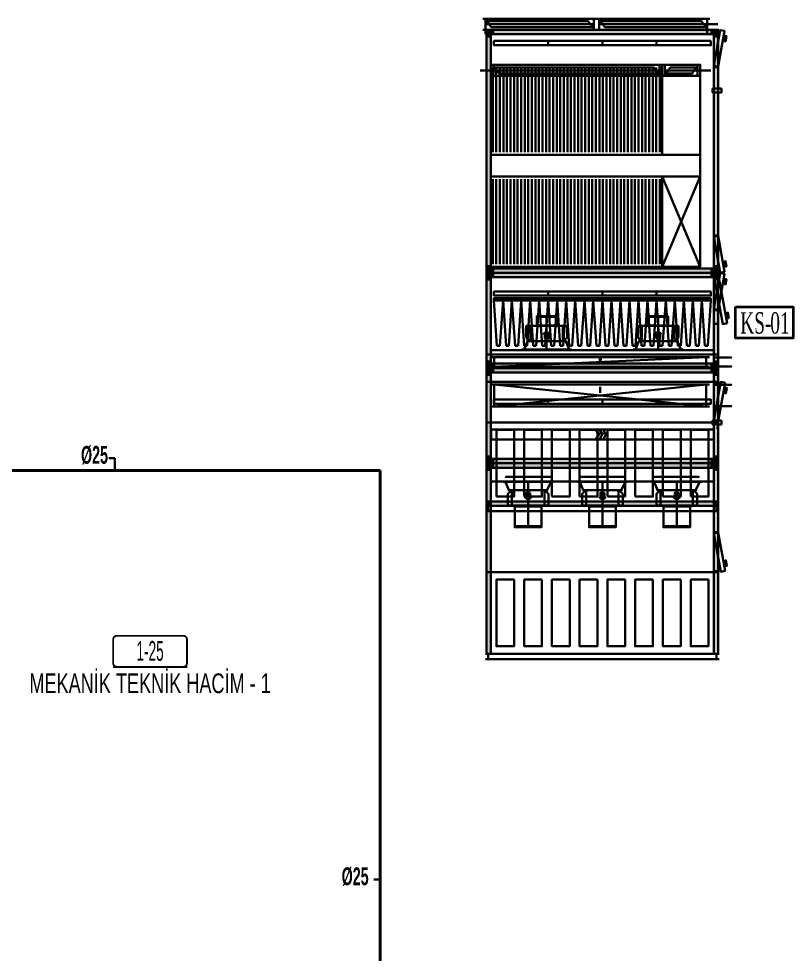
# Model space of a CAD drawing. Header units: centimetres. Extents: x 405464 to 563355, y 50011 to 66875.
# Drawn here: x 458953 to 459825, y 55465 to 56518 of the extents above; entities that cross this region are included whole.
import ezdxf
from ezdxf.enums import TextEntityAlignment as Align

# ---------------------------------------------------------------- set-up
doc = ezdxf.new("R2010")
doc.units = ezdxf.units.CM
for name, color, linetype in [('-M-MAHAL-DEBILER', 7, 'Continuous'), ('-M-MAHAL-ETIKET-NOT', 7, 'Continuous'), ('-M-MAHAL-ETIKET-NOTM', 7, 'Continuous'), ('-M-MAHAL-ETK-', 7, 'Continuous'), ('-M-MAHAL-HAVA-DEGISIM', 7, 'Continuous'), ('-M-MAHAL-NO', 7, 'Continuous'), ('-M-MAHAL-NOM', 7, 'Continuous')]:
    doc.layers.add(name, color=color, linetype=linetype)
for name, color, linetype, lineweight in [('0-KRCN-HVL-SANTRAL', 11, 'Continuous', 30), ('0-KRCN-HVL-YAZI', 7, 'Continuous', 30), ('0-KRCN-SHT YUMUŞAK SU ÇAP', 201, 'Continuous', 30), ('0-KRCN-SHT-PROSES-BORU', 1, '0-Y_LINE', 40), ('0-KRCN-YAZI-CİHAZ', 121, 'Continuous', 35)]:
    doc.layers.add(name, color=color, linetype=linetype, lineweight=lineweight)
doc.styles.add('-M-ISSO-TEXT-TTF', font='ARIALN.TTF')
doc.styles.add('-M-MHLETK-NOT', font='romans.shx', dxfattribs={"width": 0.7})
doc.styles.add('-M-MHLETK-TEXT', font='ARIALN.TTF', dxfattribs={"width": 0.7})
doc.styles.add('BORU', font='AGENCYR.TTF')
doc.styles.add('CAP', font='ARIALNB.TTF')
doc.styles.add('YAZI', font='times.ttf')
doc.linetypes.add('0-Y_LINE', pattern='A,100,-0.5,["Y",BORU,S=9,R=0,X=0,Y=-4.5],-5', length=105.5)

# ---------------------------------------------------------------- blocks, each defined once
blk = doc.blocks.new('M-MHLETK-YNG')
at = {"layer": '-M-MAHAL-ETIKET-NOT', "color": 3}
for tag, height, style, width, flags, p in [('ALAN', 0.04, '-M-MHLETK-NOT', 0.5, 9, (-2.581, 1.562)), ('KIS', 0.04, '-M-MHLETK-NOT', 0.5, 9, (-2.59, 1.616)), ('RH', 0.04, '-M-MHLETK-NOT', 0.5, 9, (-2.39, 1.616)), ('MAH-ADI', 1.111, '-M-ISSO-TEXT-TTF', 0.8, 8, (0, -0.931))]:
    blk.add_attdef(tag, text='', height=height, dxfattribs=dict(at, style=style, width=width, flags=flags)).set_placement(p, align=Align.MIDDLE_CENTER)
at = {"layer": '-M-MAHAL-ETIKET-NOT', "color": 3, "style": '-M-MHLETK-NOT', "width": 0.5, "flags": 9}
for tag, p, height in [('KLKTR', (-2.617, 1.425), 0.04), ('HL', (-2.616, 1.493), 0.0286), ('RDY-BOY1', (-2.614, 1.37), 0.0286), ('RDY-BOY2', (-2.614, 1.32), 0.0286), ('RDY-BOY3', (-2.614, 1.27), 0.0286), ('RDY-BOY4', (-2.614, 1.22), 0.0286), ('KON-BOY1', (-2.614, 1.14), 0.0286), ('KON-BOY2', (-2.614, 1.09), 0.0286), ('KON-BOY3', (-2.614, 1.04), 0.0286), ('HLA', (-2.521, 1.493), 0.0286), ('RDY-TIP1', (-2.5, 1.37), 0.0286), ('RDY-TIP2', (-2.5, 1.32), 0.0286), ('RDY-TIP3', (-2.5, 1.27), 0.0286), ('RDY-TIP4', (-2.5, 1.22), 0.0286), ('KON-TIP1', (-2.5, 1.14), 0.0286), ('KON-TIP2', (-2.5, 1.09), 0.0286), ('KON-TIP3', (-2.5, 1.04), 0.0286), ('VRV-TIP1', (-2.614, 0.759), 0.0286), ('VRV-TIP2', (-2.614, 0.709), 0.0286), ('FCU-TIP1', (-2.614, 0.96), 0.0286), ('FCU-TIP2', (-2.614, 0.91), 0.0286), ('FCU-TIP3', (-2.614, 0.86), 0.0286), ('VRV-ADET1', (-2.524, 0.759), 0.0286), ('VRV-ADET2', (-2.524, 0.709), 0.0286), ('FCU-ADET1', (-2.524, 0.96), 0.0286), ('FCU-ADET2', (-2.524, 0.91), 0.0286), ('FCU-ADET3', (-2.524, 0.86), 0.0286)]:
    blk.add_attdef(tag, p, '', height=height, dxfattribs=at)
at = {"layer": '-M-MAHAL-ETIKET-NOTM', "color": 3, "style": '-M-ISSO-TEXT-TTF', "width": 0.8, "flags": 8}
blk.add_attdef('MAH-ADI2', text='', height=1.111, dxfattribs=at).set_placement((0, -2.549), align=Align.MIDDLE_CENTER)
at = {"layer": '-M-MAHAL-HAVA-DEGISIM', "style": '-M-MHLETK-NOT', "width": 0.5, "flags": 8}
for tag, p in [('HAVADEG', (0, 3.611)), ('HAVA', (0, 2.399))]:
    blk.add_attdef(tag, text='', height=0.6, dxfattribs=at).set_placement(p, align=Align.MIDDLE_CENTER)
blk.add_wipeout([(-2.078, 1.735), (2.078, 1.735), (2.078, 0), (-2.078, 0)]).dxf.layer = '-M-MAHAL-ETK-'
at = {"layer": '-M-MAHAL-ETK-', "color": 0}
for p, q in [((-2.078, 0), (2.078, 0)), ((-1.161, 0), (-1.161, 0))]:
    blk.add_line(p, q, dxfattribs=at)
blk.add_lwpolyline([(-1.878, 1.735, 0.1, 0.1, 0), (1.878, 1.735, 0.1, 0.1, -0.414214), (2.078, 1.535, 0.1, 0.1, 0), (2.078, 0.2, 0.1, 0.1, -0.414214), (1.878, 0, 0.1, 0.1, 0), (-1.878, 0, 0.1, 0.1, -0.414214), (-2.078, 0.2, 0.1, 0.1, 0), (-2.078, 1.535, 0.1, 0.1, -0.414214)], format="xyseb", close=True, dxfattribs=at)
at = {"layer": '-M-MAHAL-DEBILER', "color": 4, "style": '-M-MHLETK-NOT', "width": 0.5, "flags": 8}
blk.add_attdef('DEBIS', text='', height=0.4, dxfattribs=at).set_placement((-2.173, 2.145), align=Align.MIDDLE_CENTER)
at = {"layer": '-M-MAHAL-DEBILER', "color": 191, "style": '-M-MHLETK-NOT', "width": 0.5, "flags": 8}
blk.add_attdef('DEBIR', text='', height=0.4, dxfattribs=at).set_placement((-1.613, 2.145), align=Align.MIDDLE_CENTER)
at = {"layer": '-M-MAHAL-DEBILER', "color": 31, "style": '-M-MHLETK-NOT', "width": 0.5, "flags": 8}
blk.add_attdef('DEBIF', text='', height=0.4, dxfattribs=at).set_placement((1.585, 2.145), align=Align.MIDDLE_CENTER)
at = {"layer": '-M-MAHAL-DEBILER', "color": 1, "style": '-M-MHLETK-NOT', "width": 0.5, "flags": 8}
blk.add_attdef('DEBIE', text='', height=0.4, dxfattribs=at).set_placement((2.32, 2.145), align=Align.MIDDLE_CENTER)
at = {"layer": '-M-MAHAL-ETIKET-NOT', "color": 3, "style": '-M-MHLETK-NOT', "width": 0.5, "flags": 9}
for tag, p in [('YUKSEKLIK', (-2.324, 1.562)), ('YAZ', (-2.178, 1.616))]:
    blk.add_attdef(tag, text='', height=0.04, dxfattribs=at).set_placement(p, align=Align.MIDDLE_CENTER)
for tag, p in [('RDY-ADET1', (-2.389, 1.37)), ('RDY-ADET2', (-2.389, 1.32)), ('RDY-ADET3', (-2.389, 1.27)), ('RDY-ADET4', (-2.389, 1.22)), ('KON-ADET1', (-2.389, 1.14)), ('KON-ADET2', (-2.389, 1.09)), ('KON-ADET3', (-2.389, 1.04)), ('RDY-ISI1', (-2.265, 1.37)), ('RDY-ISI2', (-2.265, 1.32)), ('RDY-ISI3', (-2.265, 1.27)), ('RDY-ISI4', (-2.265, 1.22)), ('KON-ISI1', (-2.265, 1.14)), ('KON-ISI2', (-2.265, 1.09)), ('KON-ISI3', (-2.265, 1.04)), ('AHU', (-2.225, 1.439)), ('SHG', (-2.225, 1.493)), ('LHG', (-2.132, 1.493)), ('RDY-BNP1', (-2.102, 1.37)), ('RDY-BNP2', (-2.102, 1.32)), ('RDY-BNP3', (-2.102, 1.27)), ('RDY-BNP4', (-2.102, 1.22)), ('KON-BNP1', (-2.102, 1.14)), ('KON-BNP2', (-2.102, 1.09)), ('KON-BNP3', (-2.102, 1.04)), ('HG', (-2.039, 1.493)), ('RDY-BNK1', (-1.964, 1.37)), ('RDY-BNK2', (-1.964, 1.32)), ('RDY-BNK3', (-1.964, 1.27)), ('RDY-BNK4', (-1.964, 1.22)), ('KON-BNK1', (-1.964, 1.14)), ('KON-BNK2', (-1.964, 1.09)), ('KON-BNK3', (-1.964, 1.04)), ('HGA', (-1.962, 1.493)), ('EF', (-1.962, 1.439)), ('VRV-KAP1', (-2.398, 0.759)), ('VRV-KAP2', (-2.398, 0.709)), ('FCU-KAP1', (-2.398, 0.96)), ('FCU-KAP2', (-2.398, 0.91)), ('FCU-KAP3', (-2.398, 0.86)), ('VRV-DUY1', (-2.272, 0.759)), ('VRV-DUY2', (-2.272, 0.709)), ('FCU-DUY1', (-2.272, 0.96)), ('FCU-DUY2', (-2.272, 0.91)), ('FCU-DUY3', (-2.272, 0.86)), ('VRV-SOG1', (-2.154, 0.759)), ('VRV-SOG2', (-2.154, 0.709)), ('FCU-SOG1', (-2.154, 0.96)), ('FCU-SOG2', (-2.154, 0.91)), ('FCU-SOG3', (-2.154, 0.86)), ('VRV-ISI1', (-2.044, 0.759)), ('VRV-ISI2', (-2.044, 0.709)), ('FCU-ISI1', (-2.044, 0.96)), ('FCU-ISI2', (-2.044, 0.91)), ('FCU-ISI3', (-2.044, 0.86)), ('VRV-DEBI1', (-1.95, 0.759)), ('VRV-DEBI2', (-1.95, 0.709)), ('FCU-DEBI1', (-1.95, 0.96)), ('FCU-DEBI2', (-1.95, 0.91)), ('FCU-DEBI3', (-1.95, 0.86)), ('VRV-BNP1', (-1.831, 0.759)), ('VRV-BNP2', (-1.831, 0.709)), ('FCU-BNP1', (-1.831, 0.96)), ('FCU-BNP2', (-1.831, 0.91)), ('FCU-BNP3', (-1.831, 0.86)), ('VRV-BNK1', (-1.614, 0.759)), ('VRV-BNK2', (-1.614, 0.709)), ('FCU-BNK1', (-1.614, 0.96)), ('FCU-BNK2', (-1.614, 0.91)), ('FCU-BNK3', (-1.614, 0.86))]:
    blk.add_attdef(tag, p, '', height=0.0286, dxfattribs=at)
at = {"layer": '-M-MAHAL-NO', "color": 7, "style": '-M-MHLETK-TEXT', "width": 0.6, "flags": 8}
blk.add_attdef('MAH-NO', text='', height=1.111, dxfattribs=at).set_placement((0, 0.889), align=Align.MIDDLE_CENTER)
at = {"layer": '-M-MAHAL-NOM', "color": 7, "style": '-M-MHLETK-TEXT', "width": 0.6, "flags": 8}
blk.add_attdef('MAH-NOM', text='', height=1.111, dxfattribs=at).set_placement((0, 0.889), align=Align.MIDDLE_CENTER)
blk = doc.blocks.new('!-YAZI-KS')
at = {"layer": '0-KRCN-YAZI-CİHAZ'}
blk.add_lwpolyline([(-27.02, 29.47), (27.02, 29.47), (27.02, 0), (-27.02, 0)], close=True, dxfattribs=at)
at = {"layer": '0-KRCN-YAZI-CİHAZ', "style": 'YAZI', "width": 0.6}
blk.add_text('KS-', height=20, dxfattribs=at).set_placement((-22.66, 4.34))
blk.add_attdef('99', (5.48, 4.34), '', height=20, dxfattribs=at)
blk = doc.blocks.new('A$C69DDE3F9')
at = {"layer": '0-KRCN-HVL-SANTRAL', "lineweight": 30, "ltscale": 50}
for points in [[(11.3, 252.8), (11.3, 255.3), (13.8, 255.3), (13.8, 260.3), (6.3, 260.3), (6.3, 255.3), (6.3, 252.8)], [(6.3, 4.5), (11.3, 4.5), (11.3, 255.3), (6.3, 255.3)], [(11.3, 255.3), (274.7, 255.3), (274.7, 260.3), (11.3, 260.3)], [(274.7, 255.3), (274.7, 252.8), (279.7, 252.8), (279.7, 255.3), (279.7, 260.3), (272.2, 260.3), (272.2, 255.3)], [(274.7, 4.5), (279.7, 4.5), (279.7, 255.3), (274.7, 255.3)], [(284.7, 252.8), (284.7, 255.3), (287.2, 255.3), (287.2, 260.3), (279.7, 260.3), (279.7, 255.3), (279.7, 252.8)], [(284.7, 252.8), (284.7, 255.3), (287.2, 255.3), (287.2, 260.3), (279.7, 260.3), (279.7, 255.3), (279.7, 252.8)], [(284.7, 255.3), (279.7, 255.3), (279.7, 4.5), (284.7, 4.5)], [(279.7, 4.5), (284.7, 4.5), (284.7, 255.3), (279.7, 255.3)], [(381.8, 260.3), (284.7, 260.3), (284.7, 255.3), (381.8, 255.3)], [(284.7, 255.3), (371.5, 255.3), (371.5, 260.3), (284.7, 260.3)], [(371.5, 255.3), (402.1, 255.3), (402.1, 260.3), (371.5, 260.3)], [(381.8, 255.3), (381.8, 252.8), (386.8, 252.8), (386.8, 255.3), (386.8, 260.3), (379.3, 260.3), (379.3, 255.3)], [(386.8, 255.3), (381.8, 255.3), (381.8, 4.5), (386.8, 4.5)], [(391.8, 252.8), (391.8, 255.3), (394.3, 255.3), (394.3, 260.3), (386.8, 260.3), (386.8, 255.3), (386.8, 252.8)], [(391.8, 255.3), (386.8, 255.3), (386.8, 4.5), (391.8, 4.5)], [(448, 260.3), (391.8, 260.3), (391.8, 255.3), (448, 255.3)], [(402.1, 255.3), (488.9, 255.3), (488.9, 260.3), (402.1, 260.3)], [(536.8, 260.3), (448, 260.3), (448, 255.3), (536.8, 255.3)], [(488.9, 255.3), (488.9, 252.8), (493.9, 252.8), (493.9, 255.3), (493.9, 260.3), (486.4, 260.3), (486.4, 255.3)], [(488.9, 4.5), (493.9, 4.5), (493.9, 255.3), (488.9, 255.3)], [(498.9, 252.8), (498.9, 255.3), (501.4, 255.3), (501.4, 260.3), (493.9, 260.3), (493.9, 255.3), (493.9, 252.8)], [(493.9, 4.5), (498.9, 4.5), (498.9, 255.3), (493.9, 255.3)], [(498.9, 255.3), (616.3, 255.3), (616.3, 260.3), (498.9, 260.3)], [(536.8, 255.3), (541.7, 255.3), (541.7, 258.6), (540.1, 260.3), (536.8, 260.3)], [(541.7, 255.3), (536.8, 255.3), (536.8, 4.5), (541.7, 4.5)], [(616.3, 255.3), (708.1, 255.3), (708.1, 260.3), (616.3, 260.3)], [(11.3, 4.5), (11.3, 7), (6.3, 7), (6.3, 4.5), (6.3, -0.5), (13.8, -0.5), (13.8, 4.5)], [(11.3, -0.5), (274.7, -0.5), (274.7, 4.5), (11.3, 4.5)], [(274.7, 7), (274.7, 4.5), (272.2, 4.5), (272.2, -0.5), (279.7, -0.5), (279.7, 4.5), (279.7, 7)], [(284.7, 4.5), (284.7, 7), (279.7, 7), (279.7, 4.5), (279.7, -0.5), (287.2, -0.5), (287.2, 4.5)], [(284.7, 4.5), (284.7, 7), (279.7, 7), (279.7, 4.5), (279.7, -0.5), (287.2, -0.5), (287.2, 4.5)], [(381.8, 4.5), (284.7, 4.5), (284.7, -0.5), (381.8, -0.5)], [(284.7, -0.5), (371.5, -0.5), (371.5, 4.5), (284.7, 4.5)], [(371.5, -0.5), (402.1, -0.5), (402.1, 4.5), (371.5, 4.5)], [(381.8, 7), (381.8, 4.5), (379.3, 4.5), (379.3, -0.5), (386.8, -0.5), (386.8, 4.5), (386.8, 7)], [(391.8, 4.5), (391.8, 7), (386.8, 7), (386.8, 4.5), (386.8, -0.5), (394.3, -0.5), (394.3, 4.5)], [(448, 4.5), (391.8, 4.5), (391.8, -0.5), (448, -0.5)], [(402.1, -0.5), (488.9, -0.5), (488.9, 4.5), (402.1, 4.5)], [(536.8, 4.5), (448, 4.5), (448, -0.5), (536.8, -0.5)], [(488.9, 7), (488.9, 4.5), (486.4, 4.5), (486.4, -0.5), (493.9, -0.5), (493.9, 4.5), (493.9, 7)], [(498.9, 4.5), (498.9, 7), (493.9, 7), (493.9, 4.5), (493.9, -0.5), (501.4, -0.5), (501.4, 4.5)], [(498.9, -0.5), (616.3, -0.5), (616.3, 4.5), (498.9, 4.5)], [(541.7, 4.5), (536.8, 4.5), (536.8, -0.5), (540.1, -0.5), (541.7, 1.2)], [(616.3, -0.5), (708.1, -0.5), (708.1, 4.5), (616.3, 4.5)]]:
    blk.add_hatch(color=256, dxfattribs=at).paths.add_polyline_path(points)
for p, q in [((-6.2, 9), (-6.2, 264.3)), ((-6.2, 9), (-6.2, 264.3)), ((6.3, 9), (6.3, 264.3)), ((6.3, 9), (6.3, 264.3)), ((52, 252.3), (52, 267.3)), ((6.3, 261.3), (-6.2, 261.3)), ((6.3, 261.3), (-6.2, 261.3)), ((0, 139.6), (0, 261.3)), ((0, 139.6), (0, 261.3)), ((11.3, 260.3), (274.7, 260.3)), ((11.3, 255.3), (274.7, 255.3)), ((45.7, 255.3), (45.7, 62.8)), ((48.8, 253.3), (144.1, 253.3)), ((58.2, 255.3), (58.2, 62.8)), ((147.1, 255.3), (147.1, 19.8)), ((171.4, 255.3), (171.4, 19.8)), ((174.4, 253.3), (269.8, 253.3)), ((381.8, 260.3), (284.7, 260.3)), ((284.7, 260.3), (371.5, 260.3)), ((381.8, 255.3), (284.7, 255.3)), ((284.7, 255.3), (371.5, 255.3)), ((366.5, 255.3), (366.5, 4.5)), ((371.5, 260.3), (402.1, 260.3)), ((371.5, 255.3), (371.5, 260.3)), ((371.5, 255.3), (371.5, 260.3)), ((371.5, 255.3), (402.1, 255.3)), ((371.5, 4.5), (371.5, 255.3)), ((371.5, 4.5), (371.5, 255.3)), ((374.5, 9.5), (374.5, 255)), ((385.5, 9.5), (385.5, 255)), ((448, 260.3), (391.8, 260.3)), ((448, 255.3), (391.8, 255.3)), ((402.1, 260.3), (488.9, 260.3)), ((402.1, 255.3), (402.1, 260.3)), ((402.1, 255.3), (402.1, 260.3)), ((402.1, 255.3), (488.9, 255.3)), ((402.1, 4.5), (402.1, 255.3)), ((402.1, 4.5), (402.1, 255.3)), ((405.1, 9.5), (405.1, 255)), ((430.1, 9.5), (430.1, 255)), ((536.8, 260.3), (448, 260.3)), ((448, 255.3), (448, 260.3)), ((448, 255.3), (448, 260.3)), ((536.8, 255.3), (448, 255.3)), ((448, 255.3), (448, 4.5)), ((448, 255.3), (448, 4.5)), ((498.9, 260.3), (616.3, 260.3)), ((498.9, 255.3), (616.3, 255.3)), ((514.2, 4.5), (514.2, 255.3)), ((541.7, -1.5), (541.7, 261.3)), ((541.7, 258.3), (547.7, 258.3)), ((547.7, -1.5), (547.7, 261.3)), ((616.3, 260.3), (708.1, 260.3)), ((616.3, 255.3), (616.3, 260.3)), ((616.3, 255.3), (616.3, 260.3)), ((616.3, 255.3), (708.1, 255.3)), ((616.3, 4.5), (616.3, 255.3)), ((616.3, 4.5), (616.3, 255.3)), ((708.1, -1.5), (708.1, 261.3)), ((708.1, 258.3), (714.1, 258.3)), ((714.1, -1.5), (714.1, 261.3)), ((45.7, 252.3), (58.2, 252.3)), ((48.8, 249.3), (144.1, 249.3)), ((48.8, 245.3), (144.1, 245.3)), ((52, 252.3), (52, 65.8)), ((174.4, 249.3), (269.8, 249.3)), ((174.4, 245.3), (269.8, 245.3)), ((310.7, 251.9), (361.7, 248.5)), ((310.7, 241.7), (361.7, 245.1)), ((361.7, 245.1), (361.7, 248.5)), ((374.5, 251.5), (385.5, 251.5)), ((374.5, 13), (385.5, 251.5)), ((405.1, 251.5), (430.1, 251.5)), ((405.1, 13), (430.1, 251.5)), ((405.1, 251.5), (430.1, 13)), ((48.8, 241.3), (144.1, 241.3)), ((48.8, 237.3), (144.1, 237.3)), ((48.8, 233.3), (144.1, 233.3)), ((174.4, 241.3), (269.8, 241.3)), ((174.4, 237.3), (269.8, 237.3)), ((174.4, 233.3), (269.8, 233.3)), ((310.7, 241.7), (361.7, 238.3)), ((310.7, 231.6), (361.7, 235)), ((310.7, 231.6), (361.7, 228.2)), ((361.7, 235), (361.7, 238.3)), ((514.2, 241.6), (514.2, 238.6)), ((514.2, 188.4), (514.2, 238.6)), ((514.6, 188.4), (514.6, 238.6)), ((514.7, 241.6), (514.7, 238.6)), ((48.8, 229.3), (144.1, 229.3)), ((48.8, 225.3), (144.1, 225.3)), ((48.8, 221.3), (144.1, 221.3)), ((174.4, 229.3), (269.8, 229.3)), ((174.4, 225.3), (269.8, 225.3)), ((174.4, 221.3), (269.8, 221.3)), ((310.7, 221.4), (361.7, 224.8)), ((310.7, 221.4), (361.7, 218)), ((361.7, 224.8), (361.7, 228.2)), ((514.3, 198.4), (514.3, 223.5)), ((514.4, 228.6), (514.4, 203.5)), ((514.5, 208.5), (514.5, 223.5)), ((542.5, 198.5), (542.5, 228.5)), ((564.7, 198.5), (564.7, 228.5)), ((48.8, 217.3), (144.1, 217.3)), ((48.8, 213.3), (144.1, 213.3)), ((174.4, 217.3), (269.8, 217.3)), ((174.4, 213.3), (269.8, 213.3)), ((310.7, 211.2), (361.7, 214.6)), ((310.7, 211.2), (361.7, 207.8)), ((361.7, 214.6), (361.7, 218)), ((366, 220.7), (366, 217.7)), ((366, 217.7), (366, 167.5)), ((366.4, 217.7), (366.4, 167.5)), ((366.5, 220.7), (366.5, 217.7)), ((514.7, 213.5), (565.9, 213.5)), ((48.8, 209.3), (144.1, 209.3)), ((48.8, 205.3), (144.1, 205.3)), ((48.8, 201.3), (144.1, 201.3)), ((174.4, 209.3), (269.8, 209.3)), ((174.4, 205.3), (269.8, 205.3)), ((174.4, 201.3), (269.8, 201.3)), ((310.7, 201.1), (361.7, 204.5)), ((310.7, 201.1), (361.7, 197.7)), ((329, 203.8), (329, 181.4)), ((338.8, 203.8), (338.8, 181.4)), ((361.7, 204.5), (361.7, 207.8)), ((366.2, 177.5), (366.2, 202.6)), ((366.3, 207.7), (366.3, 182.6)), ((48.8, 197.3), (144.1, 197.3)), ((48.8, 193.3), (144.1, 193.3)), ((174.4, 197.3), (269.8, 197.3)), ((174.4, 193.3), (269.8, 193.3)), ((310.7, 190.9), (361.7, 194.3)), ((310.7, 190.9), (361.7, 187.5)), ((366, 192.6), (328.5, 192.6)), ((361.7, 194.3), (361.7, 197.7)), ((366.1, 197.6), (366.1, 182.6)), ((48.8, 189.3), (144.1, 189.3)), ((48.8, 185.3), (144.1, 185.3)), ((48.8, 181.3), (144.1, 181.3)), ((174.4, 189.3), (269.8, 189.3)), ((174.4, 185.3), (269.8, 185.3)), ((174.4, 181.3), (269.8, 181.3)), ((310.7, 180.7), (361.7, 184.1)), ((310.7, 180.7), (361.7, 177.3)), ((361.7, 184.1), (361.7, 187.5)), ((514.2, 185.4), (514.2, 188.4)), ((514.7, 185.4), (514.7, 188.4)), ((48.8, 177.3), (144.1, 177.3)), ((48.8, 173.3), (144.1, 173.3)), ((48.8, 169.3), (144.1, 169.3)), ((174.4, 177.3), (269.8, 177.3)), ((174.4, 173.3), (269.8, 173.3)), ((174.4, 169.3), (269.8, 169.3)), ((310.7, 170.6), (361.7, 174)), ((310.7, 170.6), (361.7, 167.2)), ((361.7, 174), (361.7, 177.3)), ((48.8, 165.3), (144.1, 165.3)), ((48.8, 161.3), (144.1, 161.3)), ((174.4, 165.3), (269.8, 165.3)), ((174.4, 161.3), (269.8, 161.3)), ((310.7, 160.4), (361.7, 163.8)), ((310.7, 160.4), (361.7, 157)), ((361.7, 163.8), (361.7, 167.2)), ((366, 164.5), (366, 167.5)), ((366.5, 164.5), (366.5, 167.5)), ((514.2, 158), (514.2, 155)), ((514.7, 158), (514.7, 155)), ((48.8, 157.3), (144.1, 157.3)), ((48.8, 153.3), (144.1, 153.3)), ((48.8, 149.3), (144.1, 149.3)), ((174.4, 157.3), (269.8, 157.3)), ((174.4, 153.3), (269.8, 153.3)), ((174.4, 149.3), (269.8, 149.3)), ((310.7, 150.2), (361.7, 153.6)), ((310.7, 150.2), (361.7, 146.8)), ((361.7, 153.6), (361.7, 157)), ((514.2, 104.8), (514.2, 155)), ((514.6, 104.8), (514.6, 155)), ((48.8, 145.3), (144.1, 145.3)), ((48.8, 141.3), (144.1, 141.3)), ((48.8, 137.3), (144.1, 137.3)), ((174.4, 145.3), (269.8, 145.3)), ((174.4, 141.3), (269.8, 141.3)), ((174.4, 137.3), (269.8, 137.3)), ((310.7, 140.1), (361.7, 143.5)), ((310.7, 140.1), (361.7, 136.7)), ((361.7, 143.5), (361.7, 146.8)), ((456, 137.1), (461.5, 133.9)), ((467, 137.1), (459.7, 132.9)), ((514.3, 114.8), (514.3, 139.9)), ((514.4, 145), (514.4, 119.9)), ((514.5, 124.9), (514.5, 139.9)), ((542.5, 114.9), (542.5, 144.9)), ((564.7, 114.9), (564.7, 144.9)), ((0, 12), (0, 133.6)), ((0, 12), (0, 133.6)), ((48.8, 133.3), (144.1, 133.3)), ((48.8, 129.3), (144.1, 129.3)), ((174.4, 133.3), (269.8, 133.3)), ((174.4, 129.3), (269.8, 129.3)), ((310.7, 129.9), (361.7, 133.3)), ((310.7, 129.9), (361.7, 126.5)), ((361.7, 133.3), (361.7, 136.7)), ((361.7, 123.1), (361.7, 126.5)), ((375.6, 132.3), (378.8, 132.3)), ((377.2, 130.7), (377.2, 133.9)), ((407.8, 132.3), (414.8, 132.3)), ((456, 133.1), (461.5, 129.9)), ((456, 129.1), (461.5, 125.9)), ((467, 133.1), (459.7, 128.9)), ((467, 129.1), (459.7, 124.9)), ((514.7, 129.9), (565.9, 129.9)), ((48.8, 125.3), (144.1, 125.3)), ((48.8, 121.3), (144.1, 121.3)), ((48.8, 117.3), (144.1, 117.3)), ((174.4, 125.3), (269.8, 125.3)), ((174.4, 121.3), (269.8, 121.3)), ((174.4, 117.3), (269.8, 117.3)), ((310.7, 119.7), (361.7, 123.1)), ((310.7, 119.7), (361.7, 116.3)), ((361.7, 113), (361.7, 116.3)), ((48.8, 113.3), (144.1, 113.3)), ((48.8, 109.3), (144.1, 109.3)), ((48.8, 105.3), (144.1, 105.3)), ((174.4, 113.3), (269.8, 113.3)), ((174.4, 109.3), (269.8, 109.3)), ((174.4, 105.3), (269.8, 105.3)), ((310.7, 109.6), (361.7, 113)), ((310.7, 109.6), (361.7, 106.2)), ((361.7, 102.8), (361.7, 106.2)), ((48.8, 101.3), (144.1, 101.3)), ((48.8, 97.3), (144.1, 97.3)), ((174.4, 101.3), (269.8, 101.3)), ((174.4, 97.3), (269.8, 97.3)), ((310.7, 99.4), (361.7, 102.8)), ((310.7, 99.4), (361.7, 96)), ((361.7, 92.6), (361.7, 96)), ((366, 95.3), (366, 92.3)), ((366.5, 95.3), (366.5, 92.3)), ((514.2, 101.8), (514.2, 104.8)), ((514.7, 101.8), (514.7, 104.8)), ((48.8, 93.3), (144.1, 93.3)), ((48.8, 89.3), (144.1, 89.3)), ((48.8, 85.3), (144.1, 85.3)), ((174.4, 93.3), (269.8, 93.3)), ((174.4, 89.3), (269.8, 89.3)), ((174.4, 85.3), (269.8, 85.3)), ((310.7, 89.2), (361.7, 92.6)), ((310.7, 89.2), (361.7, 85.8)), ((361.7, 82.5), (361.7, 85.8)), ((366, 92.3), (366, 42.1)), ((366.4, 92.3), (366.4, 42.1)), ((48.8, 81.3), (144.1, 81.3)), ((48.8, 77.3), (144.1, 77.3)), ((174.4, 81.3), (269.8, 81.3)), ((174.4, 77.3), (269.8, 77.3)), ((310.7, 79.1), (361.7, 82.5)), ((310.7, 79.1), (361.7, 75.7)), ((329, 78.4), (329, 56)), ((338.8, 78.4), (338.8, 56)), ((361.7, 72.3), (361.7, 75.7)), ((366.2, 52.1), (366.2, 77.2)), ((366.3, 82.3), (366.3, 57.2)), ((514.2, 74.4), (514.2, 71.4)), ((514.7, 74.4), (514.7, 71.4)), ((45.7, 65.8), (58.2, 65.8)), ((48.8, 73.3), (144.1, 73.3)), ((48.8, 69.3), (144.1, 69.3)), ((48.8, 65.3), (144.1, 65.3)), ((174.4, 73.3), (269.8, 73.3)), ((174.4, 69.3), (269.8, 69.3)), ((174.4, 65.3), (269.8, 65.3)), ((310.7, 68.9), (361.7, 72.3)), ((310.7, 68.9), (361.7, 65.5)), ((366, 67.2), (328.5, 67.2)), ((361.7, 62.1), (361.7, 65.5)), ((366.1, 72.2), (366.1, 57.2)), ((514.2, 21.2), (514.2, 71.4)), ((514.6, 21.2), (514.6, 71.4)), ((45.7, 62.8), (147.1, 62.8)), ((45.7, 19.8), (45.7, 62.8)), ((45.7, 59.8), (58.2, 59.8)), ((52, 22.8), (52, 59.8)), ((58.2, 19.8), (58.2, 62.8)), ((171.4, 62.8), (272.8, 62.8)), ((171.4, 19.8), (272.8, 62.8)), ((171.4, 62.8), (272.8, 19.8)), ((310.7, 58.7), (361.7, 62.1)), ((310.7, 58.7), (361.7, 55.3)), ((361.7, 52), (361.7, 55.3)), ((514.3, 31.2), (514.3, 56.3)), ((514.4, 61.4), (514.4, 36.3)), ((514.5, 41.3), (514.5, 56.3)), ((542.5, 31.3), (542.5, 61.3)), ((564.7, 31.3), (564.7, 61.3)), ((310.7, 48.6), (361.7, 52)), ((310.7, 48.6), (361.7, 45.2)), ((361.7, 41.8), (361.7, 45.2)), ((366, 39.1), (366, 42.1)), ((366.5, 39.1), (366.5, 42.1)), ((514.7, 46.3), (565.9, 46.3)), ((310.7, 38.4), (361.7, 41.8)), ((310.7, 38.4), (361.7, 35)), ((310.7, 28.2), (361.7, 31.6)), ((361.7, 31.6), (361.7, 35)), ((45.7, 22.8), (58.2, 22.8)), ((52, 22.8), (52, 7.8)), ((310.7, 28.2), (361.7, 24.8)), ((310.7, 18.1), (361.7, 21.5)), ((361.7, 21.5), (361.7, 24.8)), ((514.2, 18.2), (514.2, 21.2)), ((514.7, 18.2), (514.7, 21.2)), ((6.3, 12), (-6.2, 12)), ((6.3, 12), (-6.2, 12)), ((0, 12), (0, 0)), ((0, 12), (0, 0)), ((310.7, 18.1), (361.7, 14.7)), ((310.7, 7.9), (361.7, 11.3)), ((361.7, 11.3), (361.7, 14.7)), ((374.5, 13), (385.5, 13)), ((405.1, 13), (430.1, 13)), ((7.3, 4.5), (7.3, -0.5)), ((7.3, 4.5), (7.3, -0.5)), ((11.3, 4.5), (274.7, 4.5)), ((48.2, 4.5), (48.2, -0.5)), ((48.2, 4.5), (48.2, -0.5)), ((237.8, 4.5), (237.8, -0.5)), ((237.8, 4.5), (237.8, -0.5)), ((278.7, 4.5), (278.7, -0.5)), ((278.7, 4.5), (278.7, -0.5)), ((280.7, 4.5), (280.7, -0.5)), ((280.7, 4.5), (280.7, -0.5)), ((381.8, 4.5), (284.7, 4.5)), ((284.7, 4.5), (371.5, 4.5)), ((321.6, 4.5), (321.6, -0.5)), ((336.9, 4.5), (336.9, -0.5)), ((371.5, 4.5), (402.1, 4.5)), ((371.5, 4.5), (371.5, -0.5)), ((371.5, 4.5), (371.5, -0.5)), ((448, 4.5), (391.8, 4.5)), ((402.1, 4.5), (488.9, 4.5)), ((402.1, 4.5), (402.1, -0.5)), ((402.1, 4.5), (402.1, -0.5)), ((403.1, 4.5), (403.1, -0.5)), ((447, 4.5), (447, -0.5)), ((536.8, 4.5), (448, 4.5)), ((448, 4.5), (448, -0.5)), ((448, 4.5), (448, -0.5)), ((449, 4.5), (449, -0.5)), ((492.9, 4.5), (492.9, -0.5)), ((498.9, 4.5), (616.3, 4.5)), ((541.7, 1.5), (547.7, 1.5)), ((571.4, 4.5), (571.4, -0.5)), ((615.3, 4.5), (615.3, -0.5)), ((616.3, 4.5), (708.1, 4.5)), ((616.3, 4.5), (616.3, -0.5)), ((616.3, 4.5), (616.3, -0.5)), ((708.1, 1.5), (714.1, 1.5)), ((11.3, -0.5), (274.7, -0.5)), ((381.8, -0.5), (284.7, -0.5)), ((284.7, -0.5), (371.5, -0.5)), ((371.5, -0.5), (402.1, -0.5)), ((448, -0.5), (391.8, -0.5)), ((402.1, -0.5), (488.9, -0.5)), ((536.8, -0.5), (448, -0.5)), ((498.9, -0.5), (616.3, -0.5)), ((616.3, -0.5), (708.1, -0.5))]:
    blk.add_line(p, q, dxfattribs=at)
for points in [[(3.3, 255), (-3.3, 259.8), (-3.3, 146), (3.3, 141.1), (3.3, 255)], [(3.3, 255), (-3.3, 259.8), (-3.3, 146), (3.3, 141.1), (3.3, 255)], [(11.3, 261.3), (6.3, 261.3), (6.3, 12), (11.3, 12), (11.3, 261.3)], [(11.3, 261.3), (6.3, 261.3), (6.3, 12), (11.3, 12), (11.3, 261.3)], [(11.3, 255.3), (11.3, 252.8), (6.3, 252.8), (6.3, 255.3), (6.3, 260.3), (13.8, 260.3), (13.8, 255.3), (11.3, 255.3)], [(11.3, 255.3), (11.3, 252.8), (6.3, 252.8), (6.3, 255.3), (6.3, 260.3), (13.8, 260.3), (13.8, 255.3), (11.3, 255.3)], [(6.3, 4.5), (11.3, 4.5), (11.3, 255.3), (6.3, 255.3), (6.3, 4.5)], [(6.3, 4.5), (6.3, 255.3), (11.3, 255.3), (11.3, 4.5), (6.3, 4.5)], [(11.3, 255.3), (274.7, 255.3), (274.7, 260.3), (11.3, 260.3), (11.3, 255.3)], [(45.7, 255.3), (272.8, 255.3), (272.8, 19.8), (45.7, 19.8), (45.7, 255.3)], [(274.7, 255.3), (274.7, 252.8), (279.7, 252.8), (279.7, 255.3), (279.7, 260.3), (272.2, 260.3), (272.2, 255.3), (274.7, 255.3)], [(274.7, 255.3), (274.7, 252.8), (279.7, 252.8), (279.7, 255.3), (279.7, 260.3), (272.2, 260.3), (272.2, 255.3), (274.7, 255.3)], [(274.7, 4.5), (279.7, 4.5), (279.7, 255.3), (274.7, 255.3), (274.7, 4.5)], [(274.7, 4.5), (274.7, 255.3), (279.7, 255.3), (279.7, 4.5), (274.7, 4.5)], [(284.7, 255.3), (284.7, 252.8), (279.7, 252.8), (279.7, 255.3), (279.7, 260.3), (287.2, 260.3), (287.2, 255.3), (284.7, 255.3)], [(284.7, 255.3), (284.7, 252.8), (279.7, 252.8), (279.7, 255.3), (279.7, 260.3), (287.2, 260.3), (287.2, 255.3), (284.7, 255.3)], [(284.7, 255.3), (284.7, 252.8), (279.7, 252.8), (279.7, 255.3), (279.7, 260.3), (287.2, 260.3), (287.2, 255.3), (284.7, 255.3)], [(284.7, 255.3), (284.7, 252.8), (279.7, 252.8), (279.7, 255.3), (279.7, 260.3), (287.2, 260.3), (287.2, 255.3), (284.7, 255.3)], [(284.7, 255.3), (279.7, 255.3), (279.7, 4.5), (284.7, 4.5), (284.7, 255.3)], [(284.7, 255.3), (284.7, 4.5), (279.7, 4.5), (279.7, 255.3), (284.7, 255.3)], [(279.7, 4.5), (284.7, 4.5), (284.7, 255.3), (279.7, 255.3), (279.7, 4.5)], [(279.7, 4.5), (279.7, 255.3), (284.7, 255.3), (284.7, 4.5), (279.7, 4.5)], [(381.8, 260.3), (284.7, 260.3), (284.7, 255.3), (381.8, 255.3), (381.8, 260.3)], [(284.7, 255.3), (371.5, 255.3), (371.5, 260.3), (284.7, 260.3), (284.7, 255.3)], [(371.5, 255.3), (402.1, 255.3), (402.1, 260.3), (371.5, 260.3), (371.5, 255.3)], [(381.8, 255.3), (381.8, 252.8), (386.8, 252.8), (386.8, 255.3), (386.8, 260.3), (379.3, 260.3), (379.3, 255.3), (381.8, 255.3)], [(381.8, 255.3), (381.8, 252.8), (386.8, 252.8), (386.8, 255.3), (386.8, 260.3), (379.3, 260.3), (379.3, 255.3), (381.8, 255.3)], [(386.8, 255.3), (381.8, 255.3), (381.8, 4.5), (386.8, 4.5), (386.8, 255.3)], [(386.8, 255.3), (386.8, 4.5), (381.8, 4.5), (381.8, 255.3), (386.8, 255.3)], [(391.8, 255.3), (391.8, 252.8), (386.8, 252.8), (386.8, 255.3), (386.8, 260.3), (394.3, 260.3), (394.3, 255.3), (391.8, 255.3)], [(391.8, 255.3), (391.8, 252.8), (386.8, 252.8), (386.8, 255.3), (386.8, 260.3), (394.3, 260.3), (394.3, 255.3), (391.8, 255.3)], [(391.8, 255.3), (386.8, 255.3), (386.8, 4.5), (391.8, 4.5), (391.8, 255.3)], [(391.8, 255.3), (391.8, 4.5), (386.8, 4.5), (386.8, 255.3), (391.8, 255.3)], [(448, 260.3), (391.8, 260.3), (391.8, 255.3), (448, 255.3), (448, 260.3)], [(402.1, 255.3), (488.9, 255.3), (488.9, 260.3), (402.1, 260.3), (402.1, 255.3)], [(536.8, 260.3), (448, 260.3), (448, 255.3), (536.8, 255.3), (536.8, 260.3)], [(456, 4.7), (467, 4.7), (467, 255), (456, 255), (456, 4.7)], [(488.9, 255.3), (488.9, 252.8), (493.9, 252.8), (493.9, 255.3), (493.9, 260.3), (486.4, 260.3), (486.4, 255.3), (488.9, 255.3)], [(488.9, 255.3), (488.9, 252.8), (493.9, 252.8), (493.9, 255.3), (493.9, 260.3), (486.4, 260.3), (486.4, 255.3), (488.9, 255.3)], [(488.9, 4.5), (493.9, 4.5), (493.9, 255.3), (488.9, 255.3), (488.9, 4.5)], [(488.9, 4.5), (488.9, 255.3), (493.9, 255.3), (493.9, 4.5), (488.9, 4.5)], [(498.9, 255.3), (498.9, 252.8), (493.9, 252.8), (493.9, 255.3), (493.9, 260.3), (501.4, 260.3), (501.4, 255.3), (498.9, 255.3)], [(498.9, 255.3), (498.9, 252.8), (493.9, 252.8), (493.9, 255.3), (493.9, 260.3), (501.4, 260.3), (501.4, 255.3), (498.9, 255.3)], [(493.9, 4.5), (498.9, 4.5), (498.9, 255.3), (493.9, 255.3), (493.9, 4.5)], [(493.9, 4.5), (493.9, 255.3), (498.9, 255.3), (498.9, 4.5), (493.9, 4.5)], [(498.9, 255.3), (616.3, 255.3), (616.3, 260.3), (498.9, 260.3), (498.9, 255.3)], [(536.8, 255.3), (541.7, 255.3), (541.7, 258.6), (540.1, 260.3), (536.8, 260.3), (536.8, 255.3)], [(536.8, 255.3), (541.7, 255.3), (541.7, 258.6), (540.1, 260.3), (536.8, 260.3), (536.8, 255.3)], [(536.8, 1.5), (541.7, 1.5), (541.7, 258.3), (536.8, 258.3), (536.8, 1.5)], [(541.7, 255.3), (536.8, 255.3), (536.8, 4.5), (541.7, 4.5), (541.7, 255.3)], [(541.7, 255.3), (541.7, 4.5), (536.8, 4.5), (536.8, 255.3), (541.7, 255.3)], [(616.3, 255.3), (708.1, 255.3), (708.1, 260.3), (616.3, 260.3), (616.3, 255.3)], [(708.1, -0.5), (708.1, 260.3), (708.1, 260.3), (708.1, -0.5), (708.1, -0.5)], [(708.1, 1.5), (708.1, 1.5), (708.1, 258.3), (708.1, 258.3), (708.1, 1.5)], [(18.8, 190.9), (23.6, 190.9), (23.6, 251.9), (18.8, 251.9), (18.8, 190.9)], [(48.7, 72.1), (55.3, 67.3), (55.3, 246), (48.7, 250.8), (48.7, 72.1)], [(300.7, 190.9), (305.2, 190.9), (305.2, 251.9), (300.7, 251.9), (300.7, 190.9)], [(308.2, 190.9), (310.7, 190.9), (310.7, 251.9), (308.2, 251.9), (308.2, 190.9)], [(427, 251.9), (422.2, 251.9), (422.2, 190.9), (427, 190.9), (427, 251.9)], [(531.4, 249.2), (456.4, 249.2), (456.4, 229.2), (531.4, 229.2), (531.4, 249.2)], [(624.7, 229.2), (699.7, 229.2), (699.7, 249.2), (624.7, 249.2), (624.7, 229.2)], [(509.2, 188.4), (509.2, 188.4), (509.2, 238.6), (509.2, 238.6), (509.2, 188.4)], [(514.2, 188.4), (514.2, 188.4), (514.4, 188.5), (514.6, 188.4), (514.7, 188.4), (514.7, 238.6), (514.6, 238.6), (514.4, 238.4), (514.2, 238.6), (514.2, 238.6), (514.2, 188.4)], [(514.7, 188.4), (515.8, 188.4), (522.8, 191.5), (524, 191.5), (524, 235.5), (522.8, 235.5), (515.8, 238.6), (514.7, 238.6), (514.7, 188.4)], [(524, 233), (524.8, 233), (528.3, 236.4), (541.3, 236.4), (541.3, 190.6), (528.3, 190.6), (524.8, 194), (524, 194), (524, 233)], [(524.8, 233), (525.7, 231.8), (541.3, 231.8)], [(541.3, 198.5), (565.9, 198.5), (565.9, 228.5), (541.3, 228.5), (541.3, 198.5)], [(356.6, 173.1), (355.8, 173.1), (352.3, 169.7), (339.4, 169.7), (339.4, 215.5), (352.3, 215.5), (355.8, 212.1), (356.6, 212.1), (356.6, 173.1)], [(355.8, 212.1), (354.9, 210.9), (339.4, 210.9)], [(366, 217.7), (364.8, 217.7), (357.8, 214.6), (356.6, 214.6), (356.6, 170.6), (357.8, 170.6), (364.8, 167.5), (366, 167.5), (366, 217.7)], [(366.5, 217.7), (366.5, 217.7), (366.3, 217.6), (366.1, 217.7), (366, 217.7), (366, 167.5), (366.1, 167.5), (366.3, 167.7), (366.5, 167.5), (366.5, 167.5), (366.5, 217.7)], [(371.5, 217.7), (371.5, 217.7), (371.5, 167.5), (371.5, 167.5), (371.5, 217.7)], [(531.4, 217.9), (456.4, 217.9), (456.4, 197.9), (531.4, 197.9), (531.4, 217.9)], [(527.1, 211.2), (532.4, 211.2), (532.4, 210.1), (535.1, 213.5), (532.4, 216.9), (532.4, 215.7), (527.1, 215.7), (527.1, 211.2)], [(624.7, 197.9), (699.7, 197.9), (699.7, 217.9), (624.7, 217.9), (624.7, 197.9)], [(339.4, 203.8), (328.5, 203.8), (328.5, 181.4), (339.4, 181.4), (339.4, 203.8)], [(18.8, 129.9), (23.6, 129.9), (23.6, 190.9), (18.8, 190.9), (18.8, 129.9)], [(300.7, 129.9), (305.2, 129.9), (305.2, 190.9), (300.7, 190.9), (300.7, 129.9)], [(308.2, 129.9), (310.7, 129.9), (310.7, 190.9), (308.2, 190.9), (308.2, 129.9)], [(353.6, 194.8), (348.2, 194.8), (348.2, 196), (345.6, 192.6), (348.2, 189.2), (348.2, 190.3), (353.6, 190.3), (353.6, 194.8)], [(427, 190.9), (422.2, 190.9), (422.2, 129.9), (427, 129.9), (427, 190.9)], [(524.8, 194), (525.7, 195.2), (541.3, 195.2)], [(531.4, 186.7), (456.4, 186.7), (456.4, 166.7), (531.4, 166.7), (531.4, 186.7)], [(624.7, 166.7), (699.7, 166.7), (699.7, 186.7), (624.7, 186.7), (624.7, 166.7)], [(355.8, 173.1), (354.9, 174.3), (339.4, 174.3)], [(531.4, 155.5), (456.4, 155.5), (456.4, 135.5), (531.4, 135.5), (531.4, 155.5)], [(509.2, 104.8), (509.2, 104.8), (509.2, 155), (509.2, 155), (509.2, 104.8)], [(514.2, 104.8), (514.2, 104.8), (514.4, 104.9), (514.6, 104.8), (514.7, 104.8), (514.7, 155), (514.6, 155), (514.4, 154.8), (514.2, 155), (514.2, 155), (514.2, 104.8)], [(514.7, 104.8), (515.8, 104.8), (522.8, 107.9), (524, 107.9), (524, 151.9), (522.8, 151.9), (515.8, 155), (514.7, 155), (514.7, 104.8)], [(524, 149.4), (524.8, 149.4), (528.3, 152.8), (541.3, 152.8), (541.3, 107), (528.3, 107), (524.8, 110.4), (524, 110.4), (524, 149.4)], [(524.8, 149.4), (525.7, 148.2), (541.3, 148.2)], [(624.7, 135.5), (699.7, 135.5), (699.7, 155.5), (624.7, 155.5), (624.7, 135.5)], [(6.3, 139.6), (-6.2, 139.6), (-6.2, 133.6), (6.3, 133.6), (6.3, 139.6)], [(6.3, 139.6), (-6.2, 139.6), (-6.2, 133.6), (6.3, 133.6), (6.3, 139.6)], [(541.3, 114.9), (565.9, 114.9), (565.9, 144.9), (541.3, 144.9), (541.3, 114.9)], [(3.3, 127.3), (-3.3, 132.1), (-3.3, 18.3), (3.3, 13.5), (3.3, 127.3)], [(3.3, 127.3), (-3.3, 132.1), (-3.3, 18.3), (3.3, 13.5), (3.3, 127.3)], [(18.8, 68.9), (23.6, 68.9), (23.6, 129.9), (18.8, 129.9), (18.8, 68.9)], [(300.7, 68.9), (305.2, 68.9), (305.2, 129.9), (300.7, 129.9), (300.7, 68.9)], [(308.2, 68.9), (310.7, 68.9), (310.7, 129.9), (308.2, 129.9), (308.2, 68.9)], [(427, 129.9), (422.2, 129.9), (422.2, 68.9), (427, 68.9), (427, 129.9)], [(527.1, 127.6), (532.4, 127.6), (532.4, 126.5), (535.1, 129.9), (532.4, 133.3), (532.4, 132.1), (527.1, 132.1), (527.1, 127.6)], [(531.4, 124.3), (456.4, 124.3), (456.4, 104.3), (531.4, 104.3), (531.4, 124.3)], [(624.7, 104.3), (699.7, 104.3), (699.7, 124.3), (624.7, 124.3), (624.7, 104.3)], [(524.8, 110.4), (525.7, 111.6), (541.3, 111.6)], [(356.6, 47.7), (355.8, 47.7), (352.3, 44.3), (339.4, 44.3), (339.4, 90.1), (352.3, 90.1), (355.8, 86.7), (356.6, 86.7), (356.6, 47.7)], [(355.8, 86.7), (354.9, 85.5), (339.4, 85.5)], [(366, 92.3), (364.8, 92.3), (357.8, 89.2), (356.6, 89.2), (356.6, 45.2), (357.8, 45.2), (364.8, 42.1), (366, 42.1), (366, 92.3)], [(366.5, 92.3), (366.5, 92.3), (366.3, 92.2), (366.1, 92.3), (366, 92.3), (366, 42.1), (366.1, 42.1), (366.3, 42.3), (366.5, 42.1), (366.5, 42.1), (366.5, 92.3)], [(371.5, 92.3), (371.5, 92.3), (371.5, 42.1), (371.5, 42.1), (371.5, 92.3)], [(531.4, 93.1), (456.4, 93.1), (456.4, 73.1), (531.4, 73.1), (531.4, 93.1)], [(624.7, 73.1), (699.7, 73.1), (699.7, 93.1), (624.7, 93.1), (624.7, 73.1)], [(339.4, 78.4), (328.5, 78.4), (328.5, 56), (339.4, 56), (339.4, 78.4)], [(18.8, 7.9), (23.6, 7.9), (23.6, 68.9), (18.8, 68.9), (18.8, 7.9)], [(300.7, 7.9), (305.2, 7.9), (305.2, 68.9), (300.7, 68.9), (300.7, 7.9)], [(308.2, 7.9), (310.7, 7.9), (310.7, 68.9), (308.2, 68.9), (308.2, 7.9)], [(353.6, 69.4), (348.2, 69.4), (348.2, 70.6), (345.6, 67.2), (348.2, 63.8), (348.2, 64.9), (353.6, 64.9), (353.6, 69.4)], [(427, 68.9), (422.2, 68.9), (422.2, 7.9), (427, 7.9), (427, 68.9)], [(509.2, 21.2), (509.2, 21.2), (509.2, 71.4), (509.2, 71.4), (509.2, 21.2)], [(514.2, 21.2), (514.2, 21.2), (514.4, 21.3), (514.6, 21.2), (514.7, 21.2), (514.7, 71.4), (514.6, 71.4), (514.4, 71.2), (514.2, 71.4), (514.2, 71.4), (514.2, 21.2)], [(514.7, 21.2), (515.8, 21.2), (522.8, 24.3), (524, 24.3), (524, 68.3), (522.8, 68.3), (515.8, 71.4), (514.7, 71.4), (514.7, 21.2)], [(524, 65.8), (524.8, 65.8), (528.3, 69.2), (541.3, 69.2), (541.3, 23.4), (528.3, 23.4), (524.8, 26.8), (524, 26.8), (524, 65.8)], [(524.8, 65.8), (525.7, 64.6), (541.3, 64.6)], [(48.7, 53.5), (55.3, 58.3), (55.3, 29.1), (48.7, 24.3), (48.7, 53.5)], [(531.4, 61.8), (456.4, 61.8), (456.4, 41.8), (531.4, 41.8), (531.4, 61.8)], [(541.3, 31.3), (565.9, 31.3), (565.9, 61.3), (541.3, 61.3), (541.3, 31.3)], [(624.7, 41.8), (699.7, 41.8), (699.7, 61.8), (624.7, 61.8), (624.7, 41.8)], [(355.8, 47.7), (354.9, 48.9), (339.4, 48.9)], [(527.1, 44), (532.4, 44), (532.4, 42.9), (535.1, 46.3), (532.4, 49.7), (532.4, 48.5), (527.1, 48.5), (527.1, 44)], [(531.4, 30.6), (456.4, 30.6), (456.4, 10.6), (531.4, 10.6), (531.4, 30.6)], [(524.8, 26.8), (525.7, 28), (541.3, 28)], [(624.7, 10.6), (699.7, 10.6), (699.7, 30.6), (624.7, 30.6), (624.7, 10.6)], [(11.3, 4.5), (11.3, 7), (6.3, 7), (6.3, 4.5), (6.3, -0.5), (13.8, -0.5), (13.8, 4.5), (11.3, 4.5)], [(11.3, 4.5), (11.3, 7), (6.3, 7), (6.3, 4.5), (6.3, -0.5), (13.8, -0.5), (13.8, 4.5), (11.3, 4.5)], [(46.8, 4.4), (47.7, -0.5), (7.4, -7.6), (6.6, -2.7), (46.8, 4.4)], [(46.8, 4.4), (47.7, -0.5), (7.4, -7.6), (6.6, -2.7), (46.8, 4.4)], [(11.3, -0.5), (274.7, -0.5), (274.7, 4.5), (11.3, 4.5), (11.3, -0.5)], [(72.5, -4), (76.7, -4), (76.7, 6), (72.5, 6), (72.5, -4)], [(239.1, 4.4), (238.2, -0.5), (278.5, -7.6), (279.3, -2.7), (239.1, 4.4)], [(239.1, 4.4), (238.2, -0.5), (278.5, -7.6), (279.3, -2.7), (239.1, 4.4)], [(274.7, 4.5), (274.7, 7), (279.7, 7), (279.7, 4.5), (279.7, -0.5), (272.2, -0.5), (272.2, 4.5), (274.7, 4.5)], [(274.7, 4.5), (274.7, 7), (279.7, 7), (279.7, 4.5), (279.7, -0.5), (272.2, -0.5), (272.2, 4.5), (274.7, 4.5)], [(284.7, 4.5), (284.7, 7), (279.7, 7), (279.7, 4.5), (279.7, -0.5), (287.2, -0.5), (287.2, 4.5), (284.7, 4.5)], [(284.7, 4.5), (284.7, 7), (279.7, 7), (279.7, 4.5), (279.7, -0.5), (287.2, -0.5), (287.2, 4.5), (284.7, 4.5)], [(284.7, 4.5), (284.7, 7), (279.7, 7), (279.7, 4.5), (279.7, -0.5), (287.2, -0.5), (287.2, 4.5), (284.7, 4.5)], [(284.7, 4.5), (284.7, 7), (279.7, 7), (279.7, 4.5), (279.7, -0.5), (287.2, -0.5), (287.2, 4.5), (284.7, 4.5)], [(320.2, 4.4), (321.1, -0.5), (280.8, -7.6), (280, -2.7), (320.2, 4.4)], [(282, 4.4), (281.1, -0.5), (336.4, -10.3), (337.3, -5.4), (282, 4.4)], [(381.8, 4.5), (284.7, 4.5), (284.7, -0.5), (381.8, -0.5), (381.8, 4.5)], [(284.7, -0.5), (371.5, -0.5), (371.5, 4.5), (284.7, 4.5), (284.7, -0.5)], [(371.5, -0.5), (402.1, -0.5), (402.1, 4.5), (371.5, 4.5), (371.5, -0.5)], [(375, 4.7), (375, -15.3), (375, -15.3), (375, 4.7)], [(381.8, 4.5), (381.8, 7), (386.8, 7), (386.8, 4.5), (386.8, -0.5), (379.3, -0.5), (379.3, 4.5), (381.8, 4.5)], [(381.8, 4.5), (381.8, 7), (386.8, 7), (386.8, 4.5), (386.8, -0.5), (379.3, -0.5), (379.3, 4.5), (381.8, 4.5)], [(385, 4.7), (385, -15.3), (385, -15.3), (385, 4.7)], [(391.8, 4.5), (391.8, 7), (386.8, 7), (386.8, 4.5), (386.8, -0.5), (394.3, -0.5), (394.3, 4.5), (391.8, 4.5)], [(391.8, 4.5), (391.8, 7), (386.8, 7), (386.8, 4.5), (386.8, -0.5), (394.3, -0.5), (394.3, 4.5), (391.8, 4.5)], [(448, 4.5), (391.8, 4.5), (391.8, -0.5), (448, -0.5), (448, 4.5)], [(402.1, -0.5), (488.9, -0.5), (488.9, 4.5), (402.1, 4.5), (402.1, -0.5)], [(445.6, 4.4), (446.5, -0.5), (403.3, -8.2), (402.4, -3.2), (445.6, 4.4)], [(405.6, 4.7), (405.6, -15.3), (405.6, -15.3), (405.6, 4.7)], [(429.6, 4.7), (429.6, -15.3), (429.6, -15.3), (429.6, 4.7)], [(445.8, -4), (450.1, -4), (450.1, 6), (445.8, 6), (445.8, -4)], [(536.8, 4.5), (448, 4.5), (448, -0.5), (536.8, -0.5), (536.8, 4.5)], [(449, 4.5), (449, -0.5), (492.9, -0.5), (492.9, 4.5), (449, 4.5)], [(453, 0.5), (455, 0.5), (455, -0.5), (453, -0.5), (453, 0.5)], [(488.9, 4.5), (488.9, 7), (493.9, 7), (493.9, 4.5), (493.9, -0.5), (486.4, -0.5), (486.4, 4.5), (488.9, 4.5)], [(488.9, 4.5), (488.9, 7), (493.9, 7), (493.9, 4.5), (493.9, -0.5), (486.4, -0.5), (486.4, 4.5), (488.9, 4.5)], [(486.9, 0.5), (488.9, 0.5), (488.9, -0.5), (486.9, -0.5), (486.9, 0.5)], [(498.9, 4.5), (498.9, 7), (493.9, 7), (493.9, 4.5), (493.9, -0.5), (501.4, -0.5), (501.4, 4.5), (498.9, 4.5)], [(498.9, 4.5), (498.9, 7), (493.9, 7), (493.9, 4.5), (493.9, -0.5), (501.4, -0.5), (501.4, 4.5), (498.9, 4.5)], [(498.9, -0.5), (616.3, -0.5), (616.3, 4.5), (498.9, 4.5), (498.9, -0.5)], [(536.8, 4.5), (541.7, 4.5), (541.7, 1.2), (540.1, -0.5), (536.8, -0.5), (536.8, 4.5)], [(536.8, 4.5), (541.7, 4.5), (541.7, 1.2), (540.1, -0.5), (536.8, -0.5), (536.8, 4.5)], [(572.7, 4.4), (571.8, -0.5), (615, -8.2), (615.9, -3.2), (572.7, 4.4)], [(616.3, -0.5), (708.1, -0.5), (708.1, 4.5), (616.3, 4.5), (616.3, -0.5)], [(12.9, -6.7), (13.4, -9.6), (19.3, -8.6), (19.1, -7.6), (14.2, -8.5), (13.8, -6.5), (12.9, -6.7)], [(12.9, -6.7), (13.4, -9.6), (19.3, -8.6), (19.1, -7.6), (14.2, -8.5), (13.8, -6.5), (12.9, -6.7)], [(273, -6.7), (272.5, -9.6), (266.6, -8.6), (266.8, -7.6), (271.7, -8.5), (272.1, -6.5), (273, -6.7)], [(273, -6.7), (272.5, -9.6), (266.6, -8.6), (266.8, -7.6), (271.7, -8.5), (272.1, -6.5), (273, -6.7)], [(286.3, -6.7), (286.8, -9.6), (292.7, -8.6), (292.5, -7.6), (287.6, -8.5), (287.2, -6.5), (286.3, -6.7)], [(331, -9.3), (330.5, -12.3), (324.6, -11.3), (324.8, -10.3), (329.7, -11.1), (330, -9.2), (331, -9.3)], [(408.7, -7.2), (409.2, -10.2), (415.1, -9.1), (415, -8.1), (410, -9), (409.7, -7), (408.7, -7.2)], [(609.6, -7.2), (609.1, -10.2), (603.2, -9.1), (603.3, -8.1), (608.3, -9), (608.6, -7), (609.6, -7.2)]]:
    blk.add_lwpolyline(points, dxfattribs=at)
for centre in [(375, 4.7), (385, 4.7), (405.6, 4.7), (429.6, 4.7)]:
    blk.add_circle(centre, 0, dxfattribs=at)
blk = doc.blocks.new('A$C69D49E3A')
at = {"layer": '0-KRCN-HVL-SANTRAL', "xscale": -1, "rotation": 89.99999999999993}
blk.add_blockref('A$C69DDE3F9', (16590.3, 4678.8), dxfattribs=at)
at = {"layer": '0-KRCN-HVL-YAZI', "xscale": 1.2, "yscale": 1.2, "zscale": 1.2}
blk.add_blockref('!-YAZI-KS', (16642.7, 4325.6), dxfattribs=at).add_auto_attribs({'99': '01'})

msp = doc.modelspace()

# ---------------------------------------------------------------- linework, layer by layer
at = {"layer": '0-KRCN-SHT YUMUŞAK SU ÇAP', "linetype": 'Continuous'}
for p, q in [((459061.8, 56023.4), (459054.9, 56023.4)), ((459061.8, 56023.4), (459061.8, 56009.3)), ((459360, 55549.3), (459353, 55549.3))]:
    msp.add_line(p, q, dxfattribs=at)
at = {"layer": '0-KRCN-SHT-PROSES-BORU'}
for p in [(457874.7, 56009.3), (459360, 55189.4)]:
    msp.add_line(p, (459360, 56009.3), dxfattribs=at)

# ---------------------------------------------------------------- block references
at = {"layer": '-M-MAHAL-ETK-', "xscale": 20, "yscale": 20, "zscale": 20}
msp.add_blockref('M-MHLETK-YNG', (459101.3, 55788.7), dxfattribs=at).add_auto_attribs({'MAH-NO': '1-25', 'MAH-ADI': 'MEKANİK TEKNİK HACİM - 1'})

# ---------------------------------------------------------------- texts
at = {"layer": '0-KRCN-SHT YUMUŞAK SU ÇAP', "linetype": 'Continuous', "style": 'CAP', "width": 0.7}
for p in [(459023.6, 56017), (459316.8, 55543)]:
    msp.add_text('Ø25', height=20, dxfattribs=at).set_placement(p)

# ---------------------------------------------------------------- next in the draw order: block references
at = {"layer": '0-KRCN-HVL-SANTRAL', "transparency": 33554687}
msp.add_blockref('A$C69D49E3A', (443149.7, 51832.6), dxfattribs=at)

doc.saveas('drawing.dxf')
